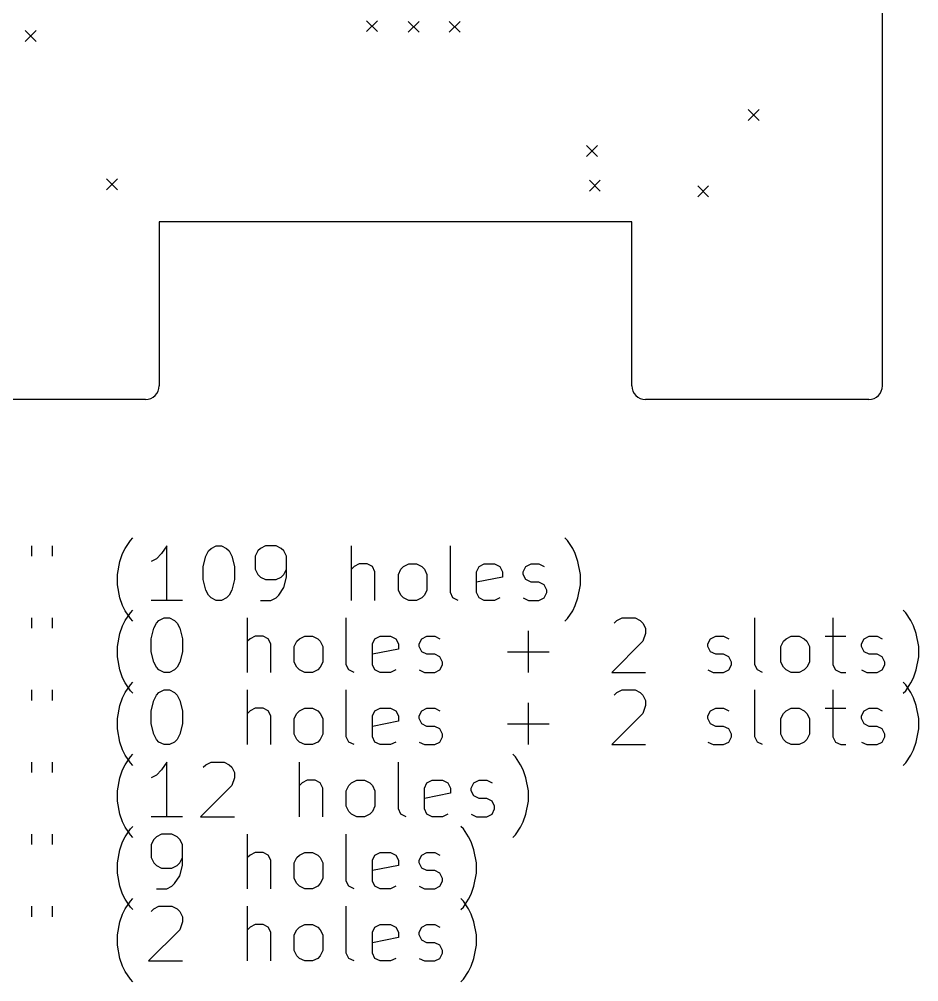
# Model space of a CAD drawing. Extents: x 50.9 to 117.2, y -177.8 to -106.7.
# Drawn here: x 84.24 to 117.16, y -177.78 to -142.55 of the extents above; entities that cross this region are included whole.
import ezdxf

# ---------------------------------------------------------------- set-up
doc = ezdxf.new("R2010")
doc.units = 0
doc.layers.add('BLACK', color=7, linetype='CONTINUOUS')

msp = doc.modelspace()

# ---------------------------------------------------------------- linework, layer by layer
at = {"layer": 'BLACK', "linetype": 'CONTINUOUS'}
for p, q in [((115.832, -155.968), (115.832, -107.168)), ((96.955, -142.599), (97.355, -142.999)), ((97.355, -142.599), (96.955, -142.999)), ((98.479, -142.624), (98.879, -143.024)), ((98.879, -142.624), (98.479, -143.024)), ((99.9776, -142.624), (100.378, -143.024)), ((100.378, -142.624), (99.9776, -143.024)), ((84.4582, -142.954), (84.8582, -143.354)), ((84.8582, -142.954), (84.4582, -143.354)), ((110.925, -145.85), (111.325, -146.25)), ((111.325, -145.85), (110.925, -146.25)), ((105.007, -147.171), (105.407, -147.571)), ((105.407, -147.171), (105.007, -147.571)), ((87.43, -148.39), (87.83, -148.79)), ((87.83, -148.39), (87.43, -148.79)), ((105.108, -148.441), (105.508, -148.841)), ((105.508, -148.441), (105.108, -148.841)), ((109.071, -148.644), (109.471, -149.044)), ((109.471, -148.644), (109.071, -149.044)), ((106.661, -149.968), (89.3606, -149.968)), ((89.3606, -149.968), (89.3606, -155.968)), ((106.661, -155.968), (106.661, -149.968)), ((88.8606, -156.468), (53.232, -156.468)), ((115.332, -156.468), (107.161, -156.468)), ((88.1153, -161.918), (88.3058, -161.632)), ((88.3058, -161.632), (88.401, -161.537)), ((104.306, -161.632), (104.211, -161.537)), ((104.496, -161.918), (104.306, -161.632)), ((84.6868, -161.823), (84.6868, -162.204)), ((85.4487, -161.823), (85.4487, -162.204)), ((88.0201, -162.108), (88.1153, -161.918)), ((89.6391, -161.823), (89.4487, -162.108)), ((89.6391, -163.823), (89.6391, -161.823)), ((91.0677, -162.204), (91.163, -162.013)), ((91.163, -162.013), (91.2582, -161.918)), ((91.2582, -161.918), (91.4487, -161.823)), ((91.4487, -161.823), (91.6391, -161.823)), ((91.6391, -161.823), (91.8296, -161.918)), ((91.8296, -161.918), (91.9249, -162.013)), ((91.9249, -162.013), (92.0201, -162.204)), ((92.9725, -162.013), (92.8772, -162.204)), ((93.0677, -161.918), (92.9725, -162.013)), ((93.2582, -161.823), (93.0677, -161.918)), ((93.6391, -161.823), (93.2582, -161.823)), ((93.8296, -161.918), (93.6391, -161.823)), ((93.9249, -162.013), (93.8296, -161.918)), ((94.0201, -162.204), (93.9249, -162.013)), ((96.401, -163.823), (96.401, -161.823)), ((100.02, -163.537), (100.02, -161.823)), ((104.592, -162.108), (104.496, -161.918)), ((87.8296, -162.87), (87.9249, -162.394)), ((87.9249, -162.394), (88.0201, -162.108)), ((89.2582, -162.299), (89.0677, -162.394)), ((89.4487, -162.108), (89.2582, -162.299)), ((90.9725, -162.585), (91.0677, -162.204)), ((92.0201, -162.204), (92.1153, -162.585)), ((92.8772, -162.204), (92.8772, -162.68)), ((94.0201, -162.966), (94.0201, -162.204)), ((104.687, -162.394), (104.592, -162.108)), ((104.782, -162.87), (104.687, -162.394)), ((90.9725, -163.061), (90.9725, -162.585)), ((92.1153, -162.585), (92.1153, -163.061)), ((92.8772, -162.68), (92.9725, -162.87)), ((93.9249, -162.87), (94.0201, -162.68)), ((96.4963, -162.585), (96.401, -162.68)), ((96.6868, -162.489), (96.4963, -162.585)), ((96.9725, -162.489), (96.6868, -162.489)), ((97.163, -162.585), (96.9725, -162.489)), ((97.2582, -162.775), (97.163, -162.585)), ((97.2582, -163.823), (97.2582, -162.775)), ((98.1153, -162.87), (98.2106, -162.68)), ((98.2106, -162.68), (98.3058, -162.585)), ((98.3058, -162.585), (98.4963, -162.489)), ((98.4963, -162.489), (98.782, -162.489)), ((98.782, -162.489), (98.9725, -162.585)), ((98.9725, -162.585), (99.0677, -162.68)), ((99.0677, -162.68), (99.163, -162.87)), ((100.972, -162.775), (101.068, -162.585)), ((100.972, -163.537), (100.972, -162.775)), ((101.068, -162.585), (101.258, -162.489)), ((101.258, -162.489), (101.639, -162.489)), ((101.639, -162.489), (101.83, -162.585)), ((101.83, -162.585), (101.925, -162.775)), ((101.925, -162.775), (101.925, -162.966)), ((102.687, -162.775), (102.782, -162.585)), ((102.687, -162.87), (102.687, -162.775)), ((102.782, -162.585), (102.972, -162.489)), ((102.972, -162.489), (103.258, -162.489)), ((103.258, -162.489), (103.449, -162.585)), ((87.8296, -163.251), (87.8296, -162.87)), ((91.0677, -163.442), (90.9725, -163.061)), ((92.1153, -163.061), (92.0201, -163.442)), ((92.9725, -162.87), (93.0677, -162.966)), ((93.0677, -162.966), (93.2582, -163.061)), ((93.2582, -163.061), (93.6391, -163.061)), ((93.6391, -163.061), (93.8296, -162.966)), ((93.8296, -162.966), (93.9249, -162.87)), ((93.9249, -163.347), (94.0201, -162.966)), ((98.1153, -163.442), (98.1153, -162.87)), ((99.163, -162.87), (99.163, -163.442)), ((101.925, -162.966), (100.972, -163.156)), ((102.782, -163.061), (102.687, -162.87)), ((102.972, -163.156), (102.782, -163.061)), ((103.258, -163.156), (102.972, -163.156)), ((103.449, -163.251), (103.258, -163.156)), ((104.782, -163.251), (104.782, -162.87)), ((87.9249, -163.728), (87.8296, -163.251)), ((91.163, -163.632), (91.0677, -163.442)), ((92.0201, -163.442), (91.9249, -163.632)), ((93.7344, -163.632), (93.9249, -163.347)), ((98.2106, -163.632), (98.1153, -163.442)), ((99.163, -163.442), (99.0677, -163.632)), ((103.544, -163.442), (103.449, -163.251)), ((103.544, -163.537), (103.544, -163.442)), ((104.687, -163.728), (104.782, -163.251)), ((88.0201, -164.013), (87.9249, -163.728)), ((90.2106, -163.823), (89.0677, -163.823)), ((91.2582, -163.728), (91.163, -163.632)), ((91.4487, -163.823), (91.2582, -163.728)), ((91.6391, -163.823), (91.4487, -163.823)), ((91.8296, -163.728), (91.6391, -163.823)), ((91.9249, -163.632), (91.8296, -163.728)), ((93.0677, -163.823), (93.4487, -163.823)), ((93.4487, -163.823), (93.6391, -163.728)), ((93.6391, -163.728), (93.7344, -163.632)), ((98.3058, -163.728), (98.2106, -163.632)), ((98.4963, -163.823), (98.3058, -163.728)), ((98.782, -163.823), (98.4963, -163.823)), ((98.9725, -163.728), (98.782, -163.823)), ((99.0677, -163.632), (98.9725, -163.728)), ((100.115, -163.728), (100.02, -163.537)), ((100.306, -163.823), (100.115, -163.728)), ((101.068, -163.728), (100.972, -163.537)), ((101.258, -163.823), (101.068, -163.728)), ((101.639, -163.823), (101.258, -163.823)), ((101.83, -163.728), (101.639, -163.823)), ((102.687, -163.728), (102.877, -163.823)), ((102.877, -163.823), (103.258, -163.823)), ((103.258, -163.823), (103.449, -163.728)), ((103.449, -163.728), (103.544, -163.537)), ((104.592, -164.013), (104.687, -163.728)), ((88.1153, -164.204), (88.0201, -164.013)), ((88.3058, -164.489), (88.1153, -164.204)), ((88.3058, -164.272), (88.401, -164.177)), ((104.306, -164.489), (104.496, -164.204)), ((104.496, -164.204), (104.592, -164.013)), ((116.687, -164.272), (116.592, -164.177)), ((84.6868, -164.463), (84.6868, -164.844)), ((85.4487, -164.463), (85.4487, -164.844)), ((88.0201, -164.748), (88.1153, -164.558)), ((88.1153, -164.558), (88.3058, -164.272)), ((88.401, -164.585), (88.3058, -164.489)), ((89.2582, -164.653), (89.3534, -164.558)), ((89.3534, -164.558), (89.5439, -164.463)), ((89.5439, -164.463), (89.7344, -164.463)), ((89.7344, -164.463), (89.9249, -164.558)), ((89.9249, -164.558), (90.0201, -164.653)), ((92.5915, -166.463), (92.5915, -164.463)), ((96.2106, -166.177), (96.2106, -164.463)), ((104.211, -164.585), (104.306, -164.489)), ((106.02, -164.653), (106.115, -164.558)), ((106.115, -164.558), (106.306, -164.463)), ((106.306, -164.463), (106.782, -164.463)), ((106.782, -164.463), (106.972, -164.558)), ((106.972, -164.558), (107.068, -164.653)), ((111.163, -166.177), (111.163, -164.463)), ((114.02, -164.463), (114.02, -166.177)), ((116.877, -164.558), (116.687, -164.272)), ((116.972, -164.748), (116.877, -164.558)), ((87.9249, -165.034), (88.0201, -164.748)), ((89.0677, -165.225), (89.163, -164.844)), ((89.163, -164.844), (89.2582, -164.653)), ((90.0201, -164.653), (90.1153, -164.844)), ((90.1153, -164.844), (90.2106, -165.225)), ((107.068, -164.653), (107.163, -164.844)), ((107.163, -164.844), (107.163, -165.034)), ((117.068, -165.034), (116.972, -164.748)), ((87.8296, -165.51), (87.9249, -165.034)), ((89.0677, -165.701), (89.0677, -165.225)), ((90.2106, -165.225), (90.2106, -165.701)), ((92.6868, -165.225), (92.5915, -165.32)), ((92.8772, -165.129), (92.6868, -165.225)), ((93.163, -165.129), (92.8772, -165.129)), ((93.3534, -165.225), (93.163, -165.129)), ((93.4487, -165.415), (93.3534, -165.225)), ((94.401, -165.32), (94.4963, -165.225)), ((94.4963, -165.225), (94.6868, -165.129)), ((94.6868, -165.129), (94.9725, -165.129)), ((94.9725, -165.129), (95.163, -165.225)), ((95.163, -165.225), (95.2582, -165.32)), ((97.163, -165.415), (97.2582, -165.225)), ((97.2582, -165.225), (97.4487, -165.129)), ((97.4487, -165.129), (97.8296, -165.129)), ((97.8296, -165.129), (98.0201, -165.225)), ((98.0201, -165.225), (98.1153, -165.415)), ((98.8772, -165.415), (98.9725, -165.225)), ((98.9725, -165.225), (99.163, -165.129)), ((99.163, -165.129), (99.4487, -165.129)), ((99.4487, -165.129), (99.6391, -165.225)), ((102.877, -166.463), (102.877, -164.939)), ((107.163, -165.034), (107.068, -165.32)), ((109.449, -165.415), (109.544, -165.225)), ((109.544, -165.225), (109.734, -165.129)), ((109.734, -165.129), (110.02, -165.129)), ((110.02, -165.129), (110.211, -165.225)), ((112.211, -165.32), (112.306, -165.225)), ((112.306, -165.225), (112.496, -165.129)), ((112.496, -165.129), (112.782, -165.129)), ((112.782, -165.129), (112.972, -165.225)), ((112.972, -165.225), (113.068, -165.32)), ((113.734, -165.129), (114.496, -165.129)), ((115.068, -165.415), (115.163, -165.225)), ((115.163, -165.225), (115.353, -165.129)), ((115.353, -165.129), (115.639, -165.129)), ((115.639, -165.129), (115.83, -165.225)), ((117.163, -165.51), (117.068, -165.034)), ((87.8296, -165.891), (87.8296, -165.51)), ((93.4487, -166.463), (93.4487, -165.415)), ((94.3058, -165.51), (94.401, -165.32)), ((94.3058, -166.082), (94.3058, -165.51)), ((95.2582, -165.32), (95.3534, -165.51)), ((95.3534, -165.51), (95.3534, -166.082)), ((97.163, -166.177), (97.163, -165.415)), ((98.1153, -165.606), (97.163, -165.796)), ((98.1153, -165.415), (98.1153, -165.606)), ((98.8772, -165.51), (98.8772, -165.415)), ((98.9725, -165.701), (98.8772, -165.51)), ((107.068, -165.32), (105.925, -166.463)), ((109.449, -165.51), (109.449, -165.415)), ((109.544, -165.701), (109.449, -165.51)), ((112.115, -165.51), (112.211, -165.32)), ((112.115, -166.082), (112.115, -165.51)), ((113.068, -165.32), (113.163, -165.51)), ((113.163, -165.51), (113.163, -166.082)), ((115.068, -165.51), (115.068, -165.415)), ((115.163, -165.701), (115.068, -165.51)), ((117.163, -165.891), (117.163, -165.51)), ((87.9249, -166.368), (87.8296, -165.891)), ((89.163, -166.082), (89.0677, -165.701)), ((90.2106, -165.701), (90.1153, -166.082)), ((99.163, -165.796), (98.9725, -165.701)), ((99.4487, -165.796), (99.163, -165.796)), ((99.6391, -165.891), (99.4487, -165.796)), ((99.7344, -166.082), (99.6391, -165.891)), ((102.115, -165.701), (103.639, -165.701)), ((109.734, -165.796), (109.544, -165.701)), ((110.02, -165.796), (109.734, -165.796)), ((110.211, -165.891), (110.02, -165.796)), ((110.306, -166.082), (110.211, -165.891)), ((115.353, -165.796), (115.163, -165.701)), ((115.639, -165.796), (115.353, -165.796)), ((115.83, -165.891), (115.639, -165.796)), ((115.925, -166.082), (115.83, -165.891)), ((117.068, -166.368), (117.163, -165.891)), ((89.2582, -166.272), (89.163, -166.082)), ((89.3534, -166.368), (89.2582, -166.272)), ((90.0201, -166.272), (89.9249, -166.368)), ((90.1153, -166.082), (90.0201, -166.272)), ((94.401, -166.272), (94.3058, -166.082)), ((94.4963, -166.368), (94.401, -166.272)), ((95.2582, -166.272), (95.163, -166.368)), ((95.3534, -166.082), (95.2582, -166.272)), ((96.3058, -166.368), (96.2106, -166.177)), ((97.2582, -166.368), (97.163, -166.177)), ((99.6391, -166.368), (99.7344, -166.177)), ((99.7344, -166.177), (99.7344, -166.082)), ((110.211, -166.368), (110.306, -166.177)), ((110.306, -166.177), (110.306, -166.082)), ((111.258, -166.368), (111.163, -166.177)), ((112.211, -166.272), (112.115, -166.082)), ((112.306, -166.368), (112.211, -166.272)), ((113.068, -166.272), (112.972, -166.368)), ((113.163, -166.082), (113.068, -166.272)), ((114.02, -166.177), (114.115, -166.368)), ((115.83, -166.368), (115.925, -166.177)), ((115.925, -166.177), (115.925, -166.082)), ((88.0201, -166.653), (87.9249, -166.368)), ((88.1153, -166.844), (88.0201, -166.653)), ((89.5439, -166.463), (89.3534, -166.368)), ((89.7344, -166.463), (89.5439, -166.463)), ((89.9249, -166.368), (89.7344, -166.463)), ((94.6868, -166.463), (94.4963, -166.368)), ((94.9725, -166.463), (94.6868, -166.463)), ((95.163, -166.368), (94.9725, -166.463)), ((96.4963, -166.463), (96.3058, -166.368)), ((97.4487, -166.463), (97.2582, -166.368)), ((97.8296, -166.463), (97.4487, -166.463)), ((98.0201, -166.368), (97.8296, -166.463)), ((98.8772, -166.368), (99.0677, -166.463)), ((99.0677, -166.463), (99.4487, -166.463)), ((99.4487, -166.463), (99.6391, -166.368)), ((105.925, -166.463), (107.163, -166.463)), ((109.449, -166.368), (109.639, -166.463)), ((109.639, -166.463), (110.02, -166.463)), ((110.02, -166.463), (110.211, -166.368)), ((111.449, -166.463), (111.258, -166.368)), ((112.496, -166.463), (112.306, -166.368)), ((112.782, -166.463), (112.496, -166.463)), ((112.972, -166.368), (112.782, -166.463)), ((114.115, -166.368), (114.306, -166.463)), ((114.306, -166.463), (114.496, -166.463)), ((115.068, -166.368), (115.258, -166.463)), ((115.258, -166.463), (115.639, -166.463)), ((115.639, -166.463), (115.83, -166.368)), ((116.877, -166.844), (116.972, -166.653)), ((116.972, -166.653), (117.068, -166.368)), ((88.3058, -167.129), (88.1153, -166.844)), ((88.1153, -167.198), (88.3058, -166.912)), ((88.3058, -166.912), (88.401, -166.817)), ((116.687, -166.912), (116.592, -166.817)), ((116.687, -167.129), (116.877, -166.844)), ((116.877, -167.198), (116.687, -166.912)), ((84.6868, -167.103), (84.6868, -167.484)), ((85.4487, -167.103), (85.4487, -167.484)), ((87.9249, -167.674), (88.0201, -167.388)), ((88.0201, -167.388), (88.1153, -167.198)), ((88.401, -167.225), (88.3058, -167.129)), ((89.163, -167.484), (89.2582, -167.293)), ((89.2582, -167.293), (89.3534, -167.198)), ((89.3534, -167.198), (89.5439, -167.103)), ((89.5439, -167.103), (89.7344, -167.103)), ((89.7344, -167.103), (89.9249, -167.198)), ((89.9249, -167.198), (90.0201, -167.293)), ((90.0201, -167.293), (90.1153, -167.484)), ((92.5915, -169.103), (92.5915, -167.103)), ((96.2106, -168.817), (96.2106, -167.103)), ((106.02, -167.293), (106.115, -167.198)), ((106.115, -167.198), (106.306, -167.103)), ((106.306, -167.103), (106.782, -167.103)), ((106.782, -167.103), (106.972, -167.198)), ((106.972, -167.198), (107.068, -167.293)), ((107.068, -167.293), (107.163, -167.484)), ((111.163, -168.817), (111.163, -167.103)), ((114.02, -167.103), (114.02, -168.817)), ((116.592, -167.225), (116.687, -167.129)), ((116.972, -167.388), (116.877, -167.198)), ((117.068, -167.674), (116.972, -167.388)), ((87.8296, -168.15), (87.9249, -167.674)), ((89.0677, -167.865), (89.163, -167.484)), ((90.1153, -167.484), (90.2106, -167.865)), ((102.877, -169.103), (102.877, -167.579)), ((107.163, -167.674), (107.068, -167.96)), ((107.163, -167.484), (107.163, -167.674)), ((117.163, -168.15), (117.068, -167.674)), ((89.0677, -168.341), (89.0677, -167.865)), ((90.2106, -167.865), (90.2106, -168.341)), ((92.6868, -167.865), (92.5915, -167.96)), ((92.8772, -167.769), (92.6868, -167.865)), ((93.163, -167.769), (92.8772, -167.769)), ((93.3534, -167.865), (93.163, -167.769)), ((93.4487, -168.055), (93.3534, -167.865)), ((93.4487, -169.103), (93.4487, -168.055)), ((94.3058, -168.15), (94.401, -167.96)), ((94.401, -167.96), (94.4963, -167.865)), ((94.4963, -167.865), (94.6868, -167.769)), ((94.6868, -167.769), (94.9725, -167.769)), ((94.9725, -167.769), (95.163, -167.865)), ((95.163, -167.865), (95.2582, -167.96)), ((95.2582, -167.96), (95.3534, -168.15)), ((97.163, -168.055), (97.2582, -167.865)), ((97.163, -168.817), (97.163, -168.055)), ((97.2582, -167.865), (97.4487, -167.769)), ((97.4487, -167.769), (97.8296, -167.769)), ((97.8296, -167.769), (98.0201, -167.865)), ((98.0201, -167.865), (98.1153, -168.055)), ((98.1153, -168.055), (98.1153, -168.246)), ((98.8772, -168.055), (98.9725, -167.865)), ((98.8772, -168.15), (98.8772, -168.055)), ((98.9725, -167.865), (99.163, -167.769)), ((99.163, -167.769), (99.4487, -167.769)), ((99.4487, -167.769), (99.6391, -167.865)), ((107.068, -167.96), (105.925, -169.103)), ((109.449, -168.055), (109.544, -167.865)), ((109.449, -168.15), (109.449, -168.055)), ((109.544, -167.865), (109.734, -167.769)), ((109.734, -167.769), (110.02, -167.769)), ((110.02, -167.769), (110.211, -167.865)), ((112.115, -168.15), (112.211, -167.96)), ((112.211, -167.96), (112.306, -167.865)), ((112.306, -167.865), (112.496, -167.769)), ((112.496, -167.769), (112.782, -167.769)), ((112.782, -167.769), (112.972, -167.865)), ((112.972, -167.865), (113.068, -167.96)), ((113.068, -167.96), (113.163, -168.15)), ((113.734, -167.769), (114.496, -167.769)), ((115.068, -168.055), (115.163, -167.865)), ((115.068, -168.15), (115.068, -168.055)), ((115.163, -167.865), (115.353, -167.769)), ((115.353, -167.769), (115.639, -167.769)), ((115.639, -167.769), (115.83, -167.865)), ((87.8296, -168.531), (87.8296, -168.15)), ((89.163, -168.722), (89.0677, -168.341)), ((90.2106, -168.341), (90.1153, -168.722)), ((94.3058, -168.722), (94.3058, -168.15)), ((95.3534, -168.15), (95.3534, -168.722)), ((98.1153, -168.246), (97.163, -168.436)), ((98.9725, -168.341), (98.8772, -168.15)), ((99.163, -168.436), (98.9725, -168.341)), ((99.4487, -168.436), (99.163, -168.436)), ((99.6391, -168.531), (99.4487, -168.436)), ((102.115, -168.341), (103.639, -168.341)), ((109.544, -168.341), (109.449, -168.15)), ((109.734, -168.436), (109.544, -168.341)), ((110.02, -168.436), (109.734, -168.436)), ((110.211, -168.531), (110.02, -168.436)), ((112.115, -168.722), (112.115, -168.15)), ((113.163, -168.15), (113.163, -168.722)), ((115.163, -168.341), (115.068, -168.15)), ((115.353, -168.436), (115.163, -168.341)), ((115.639, -168.436), (115.353, -168.436)), ((115.83, -168.531), (115.639, -168.436)), ((117.163, -168.531), (117.163, -168.15)), ((87.9249, -169.008), (87.8296, -168.531)), ((89.2582, -168.912), (89.163, -168.722)), ((90.1153, -168.722), (90.0201, -168.912)), ((94.401, -168.912), (94.3058, -168.722)), ((95.3534, -168.722), (95.2582, -168.912)), ((99.7344, -168.722), (99.6391, -168.531)), ((99.7344, -168.817), (99.7344, -168.722)), ((110.306, -168.722), (110.211, -168.531)), ((110.306, -168.817), (110.306, -168.722)), ((112.211, -168.912), (112.115, -168.722)), ((113.163, -168.722), (113.068, -168.912)), ((115.925, -168.722), (115.83, -168.531)), ((115.925, -168.817), (115.925, -168.722)), ((117.068, -169.008), (117.163, -168.531)), ((88.0201, -169.293), (87.9249, -169.008)), ((89.3534, -169.008), (89.2582, -168.912)), ((89.5439, -169.103), (89.3534, -169.008)), ((89.7344, -169.103), (89.5439, -169.103)), ((89.9249, -169.008), (89.7344, -169.103)), ((90.0201, -168.912), (89.9249, -169.008)), ((94.4963, -169.008), (94.401, -168.912)), ((94.6868, -169.103), (94.4963, -169.008)), ((94.9725, -169.103), (94.6868, -169.103)), ((95.163, -169.008), (94.9725, -169.103)), ((95.2582, -168.912), (95.163, -169.008)), ((96.3058, -169.008), (96.2106, -168.817)), ((96.4963, -169.103), (96.3058, -169.008)), ((97.2582, -169.008), (97.163, -168.817)), ((97.4487, -169.103), (97.2582, -169.008)), ((97.8296, -169.103), (97.4487, -169.103)), ((98.0201, -169.008), (97.8296, -169.103)), ((98.8772, -169.008), (99.0677, -169.103)), ((99.0677, -169.103), (99.4487, -169.103)), ((99.4487, -169.103), (99.6391, -169.008)), ((99.6391, -169.008), (99.7344, -168.817)), ((105.925, -169.103), (107.163, -169.103)), ((109.449, -169.008), (109.639, -169.103)), ((109.639, -169.103), (110.02, -169.103)), ((110.02, -169.103), (110.211, -169.008)), ((110.211, -169.008), (110.306, -168.817)), ((111.258, -169.008), (111.163, -168.817)), ((111.449, -169.103), (111.258, -169.008)), ((112.306, -169.008), (112.211, -168.912)), ((112.496, -169.103), (112.306, -169.008)), ((112.782, -169.103), (112.496, -169.103)), ((112.972, -169.008), (112.782, -169.103)), ((113.068, -168.912), (112.972, -169.008)), ((114.02, -168.817), (114.115, -169.008)), ((114.115, -169.008), (114.306, -169.103)), ((114.306, -169.103), (114.496, -169.103)), ((115.068, -169.008), (115.258, -169.103)), ((115.258, -169.103), (115.639, -169.103)), ((115.639, -169.103), (115.83, -169.008)), ((115.83, -169.008), (115.925, -168.817)), ((116.972, -169.293), (117.068, -169.008)), ((88.1153, -169.484), (88.0201, -169.293)), ((88.3058, -169.769), (88.1153, -169.484)), ((88.3058, -169.552), (88.401, -169.457)), ((102.401, -169.552), (102.306, -169.457)), ((116.687, -169.769), (116.877, -169.484)), ((116.877, -169.484), (116.972, -169.293)), ((84.6868, -169.743), (84.6868, -170.124)), ((85.4487, -169.743), (85.4487, -170.124)), ((88.0201, -170.028), (88.1153, -169.838)), ((88.1153, -169.838), (88.3058, -169.552)), ((88.401, -169.865), (88.3058, -169.769)), ((89.6391, -169.743), (89.4487, -170.028)), ((89.6391, -171.743), (89.6391, -169.743)), ((90.9725, -169.933), (91.0677, -169.838)), ((91.0677, -169.838), (91.2582, -169.743)), ((91.2582, -169.743), (91.7344, -169.743)), ((91.7344, -169.743), (91.9249, -169.838)), ((91.9249, -169.838), (92.0201, -169.933)), ((94.4963, -171.743), (94.4963, -169.743)), ((98.1153, -171.457), (98.1153, -169.743)), ((102.592, -169.838), (102.401, -169.552)), ((102.687, -170.028), (102.592, -169.838)), ((116.592, -169.865), (116.687, -169.769)), ((87.9249, -170.314), (88.0201, -170.028)), ((89.4487, -170.028), (89.2582, -170.219)), ((92.0201, -169.933), (92.1153, -170.124)), ((92.1153, -170.124), (92.1153, -170.314)), ((102.782, -170.314), (102.687, -170.028)), ((87.8296, -170.79), (87.9249, -170.314)), ((89.2582, -170.219), (89.0677, -170.314)), ((92.1153, -170.314), (92.0201, -170.6)), ((94.5915, -170.505), (94.4963, -170.6)), ((94.782, -170.409), (94.5915, -170.505)), ((95.0677, -170.409), (94.782, -170.409)), ((95.2582, -170.505), (95.0677, -170.409)), ((95.3534, -170.695), (95.2582, -170.505)), ((96.3058, -170.6), (96.401, -170.505)), ((96.401, -170.505), (96.5915, -170.409)), ((96.5915, -170.409), (96.8772, -170.409)), ((96.8772, -170.409), (97.0677, -170.505)), ((97.0677, -170.505), (97.163, -170.6)), ((99.0677, -170.695), (99.163, -170.505)), ((99.163, -170.505), (99.3534, -170.409)), ((99.3534, -170.409), (99.7344, -170.409)), ((99.7344, -170.409), (99.9249, -170.505)), ((99.9249, -170.505), (100.02, -170.695)), ((100.782, -170.695), (100.877, -170.505)), ((100.877, -170.505), (101.068, -170.409)), ((101.068, -170.409), (101.353, -170.409)), ((101.353, -170.409), (101.544, -170.505)), ((102.877, -170.79), (102.782, -170.314)), ((87.8296, -171.171), (87.8296, -170.79)), ((92.0201, -170.6), (90.8772, -171.743)), ((95.3534, -171.743), (95.3534, -170.695)), ((96.2106, -170.79), (96.3058, -170.6)), ((96.2106, -171.362), (96.2106, -170.79)), ((97.163, -170.6), (97.2582, -170.79)), ((97.2582, -170.79), (97.2582, -171.362)), ((99.0677, -171.457), (99.0677, -170.695)), ((100.02, -170.886), (99.0677, -171.076)), ((100.02, -170.695), (100.02, -170.886)), ((100.782, -170.79), (100.782, -170.695)), ((100.877, -170.981), (100.782, -170.79)), ((102.877, -171.171), (102.877, -170.79)), ((87.9249, -171.648), (87.8296, -171.171)), ((101.068, -171.076), (100.877, -170.981)), ((101.353, -171.076), (101.068, -171.076)), ((101.544, -171.171), (101.353, -171.076)), ((101.639, -171.362), (101.544, -171.171)), ((102.782, -171.648), (102.877, -171.171)), ((96.3058, -171.552), (96.2106, -171.362)), ((96.401, -171.648), (96.3058, -171.552)), ((97.163, -171.552), (97.0677, -171.648)), ((97.2582, -171.362), (97.163, -171.552)), ((98.2106, -171.648), (98.1153, -171.457)), ((99.163, -171.648), (99.0677, -171.457)), ((101.544, -171.648), (101.639, -171.457)), ((101.639, -171.457), (101.639, -171.362)), ((88.0201, -171.933), (87.9249, -171.648)), ((88.1153, -172.124), (88.0201, -171.933)), ((90.2106, -171.743), (89.0677, -171.743)), ((90.8772, -171.743), (92.1153, -171.743)), ((96.5915, -171.743), (96.401, -171.648)), ((96.8772, -171.743), (96.5915, -171.743)), ((97.0677, -171.648), (96.8772, -171.743)), ((98.401, -171.743), (98.2106, -171.648)), ((99.3534, -171.743), (99.163, -171.648)), ((99.7344, -171.743), (99.3534, -171.743)), ((99.9249, -171.648), (99.7344, -171.743)), ((100.782, -171.648), (100.972, -171.743)), ((100.972, -171.743), (101.353, -171.743)), ((101.353, -171.743), (101.544, -171.648)), ((102.592, -172.124), (102.687, -171.933)), ((102.687, -171.933), (102.782, -171.648)), ((88.3058, -172.409), (88.1153, -172.124)), ((88.1153, -172.478), (88.3058, -172.192)), ((88.3058, -172.192), (88.401, -172.097)), ((100.496, -172.192), (100.401, -172.097)), ((100.687, -172.478), (100.496, -172.192)), ((102.401, -172.409), (102.592, -172.124)), ((84.6868, -172.383), (84.6868, -172.764)), ((85.4487, -172.383), (85.4487, -172.764)), ((87.9249, -172.954), (88.0201, -172.668)), ((88.0201, -172.668), (88.1153, -172.478)), ((88.401, -172.505), (88.3058, -172.409)), ((89.163, -172.573), (89.0677, -172.764)), ((89.2582, -172.478), (89.163, -172.573)), ((89.4487, -172.383), (89.2582, -172.478)), ((89.8296, -172.383), (89.4487, -172.383)), ((90.0201, -172.478), (89.8296, -172.383)), ((90.1153, -172.573), (90.0201, -172.478)), ((90.2106, -172.764), (90.1153, -172.573)), ((92.5915, -174.383), (92.5915, -172.383)), ((96.2106, -174.097), (96.2106, -172.383)), ((100.782, -172.668), (100.687, -172.478)), ((100.877, -172.954), (100.782, -172.668)), ((102.306, -172.505), (102.401, -172.409)), ((87.8296, -173.43), (87.9249, -172.954)), ((89.0677, -172.764), (89.0677, -173.24)), ((90.2106, -173.526), (90.2106, -172.764)), ((100.972, -173.43), (100.877, -172.954)), ((89.0677, -173.24), (89.163, -173.43)), ((90.1153, -173.43), (90.2106, -173.24)), ((92.6868, -173.145), (92.5915, -173.24)), ((92.8772, -173.049), (92.6868, -173.145)), ((93.163, -173.049), (92.8772, -173.049)), ((93.3534, -173.145), (93.163, -173.049)), ((93.4487, -173.335), (93.3534, -173.145)), ((93.4487, -174.383), (93.4487, -173.335)), ((94.3058, -173.43), (94.401, -173.24)), ((94.401, -173.24), (94.4963, -173.145)), ((94.4963, -173.145), (94.6868, -173.049)), ((94.6868, -173.049), (94.9725, -173.049)), ((94.9725, -173.049), (95.163, -173.145)), ((95.163, -173.145), (95.2582, -173.24)), ((95.2582, -173.24), (95.3534, -173.43)), ((97.163, -173.335), (97.2582, -173.145)), ((97.163, -174.097), (97.163, -173.335)), ((97.2582, -173.145), (97.4487, -173.049)), ((97.4487, -173.049), (97.8296, -173.049)), ((97.8296, -173.049), (98.0201, -173.145)), ((98.0201, -173.145), (98.1153, -173.335)), ((98.1153, -173.335), (98.1153, -173.526)), ((98.8772, -173.335), (98.9725, -173.145)), ((98.8772, -173.43), (98.8772, -173.335)), ((98.9725, -173.145), (99.163, -173.049)), ((99.163, -173.049), (99.4487, -173.049)), ((99.4487, -173.049), (99.6391, -173.145)), ((87.8296, -173.811), (87.8296, -173.43)), ((89.163, -173.43), (89.2582, -173.526)), ((89.2582, -173.526), (89.4487, -173.621)), ((89.4487, -173.621), (89.8296, -173.621)), ((89.8296, -173.621), (90.0201, -173.526)), ((90.0201, -173.526), (90.1153, -173.43)), ((90.1153, -173.907), (90.2106, -173.526)), ((94.3058, -174.002), (94.3058, -173.43)), ((95.3534, -173.43), (95.3534, -174.002)), ((98.1153, -173.526), (97.163, -173.716)), ((98.9725, -173.621), (98.8772, -173.43)), ((99.163, -173.716), (98.9725, -173.621)), ((99.4487, -173.716), (99.163, -173.716)), ((99.6391, -173.811), (99.4487, -173.716)), ((100.972, -173.811), (100.972, -173.43)), ((87.9249, -174.288), (87.8296, -173.811)), ((89.9249, -174.192), (90.1153, -173.907)), ((94.401, -174.192), (94.3058, -174.002)), ((95.3534, -174.002), (95.2582, -174.192)), ((99.7344, -174.002), (99.6391, -173.811)), ((99.7344, -174.097), (99.7344, -174.002)), ((100.877, -174.288), (100.972, -173.811)), ((88.0201, -174.573), (87.9249, -174.288)), ((89.2582, -174.383), (89.6391, -174.383)), ((89.6391, -174.383), (89.8296, -174.288)), ((89.8296, -174.288), (89.9249, -174.192)), ((94.4963, -174.288), (94.401, -174.192)), ((94.6868, -174.383), (94.4963, -174.288)), ((94.9725, -174.383), (94.6868, -174.383)), ((95.163, -174.288), (94.9725, -174.383)), ((95.2582, -174.192), (95.163, -174.288)), ((96.3058, -174.288), (96.2106, -174.097)), ((96.4963, -174.383), (96.3058, -174.288)), ((97.2582, -174.288), (97.163, -174.097)), ((97.4487, -174.383), (97.2582, -174.288)), ((97.8296, -174.383), (97.4487, -174.383)), ((98.0201, -174.288), (97.8296, -174.383)), ((98.8772, -174.288), (99.0677, -174.383)), ((99.0677, -174.383), (99.4487, -174.383)), ((99.4487, -174.383), (99.6391, -174.288)), ((99.6391, -174.288), (99.7344, -174.097)), ((100.782, -174.573), (100.877, -174.288)), ((88.1153, -174.764), (88.0201, -174.573)), ((88.3058, -175.049), (88.1153, -174.764)), ((88.3058, -174.832), (88.401, -174.737)), ((100.496, -174.832), (100.401, -174.737)), ((100.496, -175.049), (100.687, -174.764)), ((100.687, -174.764), (100.782, -174.573)), ((84.6868, -175.023), (84.6868, -175.404)), ((85.4487, -175.023), (85.4487, -175.404)), ((88.0201, -175.308), (88.1153, -175.118)), ((88.1153, -175.118), (88.3058, -174.832)), ((88.401, -175.145), (88.3058, -175.049)), ((89.0677, -175.213), (89.163, -175.118)), ((89.163, -175.118), (89.3534, -175.023)), ((89.3534, -175.023), (89.8296, -175.023)), ((89.8296, -175.023), (90.0201, -175.118)), ((90.0201, -175.118), (90.1153, -175.213)), ((92.5915, -177.023), (92.5915, -175.023)), ((96.2106, -176.737), (96.2106, -175.023)), ((100.401, -175.145), (100.496, -175.049)), ((100.687, -175.118), (100.496, -174.832)), ((100.782, -175.308), (100.687, -175.118)), ((87.9249, -175.594), (88.0201, -175.308)), ((90.1153, -175.213), (90.2106, -175.404)), ((90.2106, -175.404), (90.2106, -175.594)), ((100.877, -175.594), (100.782, -175.308)), ((87.8296, -176.07), (87.9249, -175.594)), ((90.2106, -175.594), (90.1153, -175.88)), ((92.6868, -175.785), (92.5915, -175.88)), ((92.8772, -175.689), (92.6868, -175.785)), ((93.163, -175.689), (92.8772, -175.689)), ((93.3534, -175.785), (93.163, -175.689)), ((93.4487, -175.975), (93.3534, -175.785)), ((94.401, -175.88), (94.4963, -175.785)), ((94.4963, -175.785), (94.6868, -175.689)), ((94.6868, -175.689), (94.9725, -175.689)), ((94.9725, -175.689), (95.163, -175.785)), ((95.163, -175.785), (95.2582, -175.88)), ((97.163, -175.975), (97.2582, -175.785)), ((97.2582, -175.785), (97.4487, -175.689)), ((97.4487, -175.689), (97.8296, -175.689)), ((97.8296, -175.689), (98.0201, -175.785)), ((98.0201, -175.785), (98.1153, -175.975)), ((98.8772, -175.975), (98.9725, -175.785)), ((98.9725, -175.785), (99.163, -175.689)), ((99.163, -175.689), (99.4487, -175.689)), ((99.4487, -175.689), (99.6391, -175.785)), ((100.972, -176.07), (100.877, -175.594)), ((87.8296, -176.451), (87.8296, -176.07)), ((90.1153, -175.88), (88.9725, -177.023)), ((93.4487, -177.023), (93.4487, -175.975)), ((94.3058, -176.07), (94.401, -175.88)), ((94.3058, -176.642), (94.3058, -176.07)), ((95.2582, -175.88), (95.3534, -176.07)), ((95.3534, -176.07), (95.3534, -176.642)), ((97.163, -176.737), (97.163, -175.975)), ((98.1153, -176.166), (97.163, -176.356)), ((98.1153, -175.975), (98.1153, -176.166)), ((98.8772, -176.07), (98.8772, -175.975)), ((98.9725, -176.261), (98.8772, -176.07)), ((100.972, -176.451), (100.972, -176.07)), ((87.9249, -176.928), (87.8296, -176.451)), ((99.163, -176.356), (98.9725, -176.261)), ((99.4487, -176.356), (99.163, -176.356)), ((99.6391, -176.451), (99.4487, -176.356)), ((99.7344, -176.642), (99.6391, -176.451)), ((100.877, -176.928), (100.972, -176.451)), ((94.401, -176.832), (94.3058, -176.642)), ((94.4963, -176.928), (94.401, -176.832)), ((95.2582, -176.832), (95.163, -176.928)), ((95.3534, -176.642), (95.2582, -176.832)), ((96.3058, -176.928), (96.2106, -176.737)), ((97.2582, -176.928), (97.163, -176.737)), ((99.6391, -176.928), (99.7344, -176.737)), ((99.7344, -176.737), (99.7344, -176.642)), ((88.0201, -177.213), (87.9249, -176.928)), ((88.1153, -177.404), (88.0201, -177.213)), ((88.9725, -177.023), (90.2106, -177.023)), ((94.6868, -177.023), (94.4963, -176.928)), ((94.9725, -177.023), (94.6868, -177.023)), ((95.163, -176.928), (94.9725, -177.023)), ((96.4963, -177.023), (96.3058, -176.928)), ((97.4487, -177.023), (97.2582, -176.928)), ((97.8296, -177.023), (97.4487, -177.023)), ((98.0201, -176.928), (97.8296, -177.023)), ((98.8772, -176.928), (99.0677, -177.023)), ((99.0677, -177.023), (99.4487, -177.023)), ((99.4487, -177.023), (99.6391, -176.928)), ((100.687, -177.404), (100.782, -177.213)), ((100.782, -177.213), (100.877, -176.928)), ((88.3058, -177.689), (88.1153, -177.404)), ((100.496, -177.689), (100.687, -177.404)), ((88.401, -177.785), (88.3058, -177.689)), ((100.401, -177.785), (100.496, -177.689))]:
    msp.add_line(p, q, dxfattribs=at)
at = {"layer": 'BLACK'}
for centre, start, end in [((88.8606, -155.968), -90.0054, 0), ((107.161, -155.968), -180, -90.0054), ((115.332, -155.968), -90, 0)]:
    msp.add_arc(centre, 0.5, start, end, dxfattribs=at)

doc.saveas('drawing.dxf')
